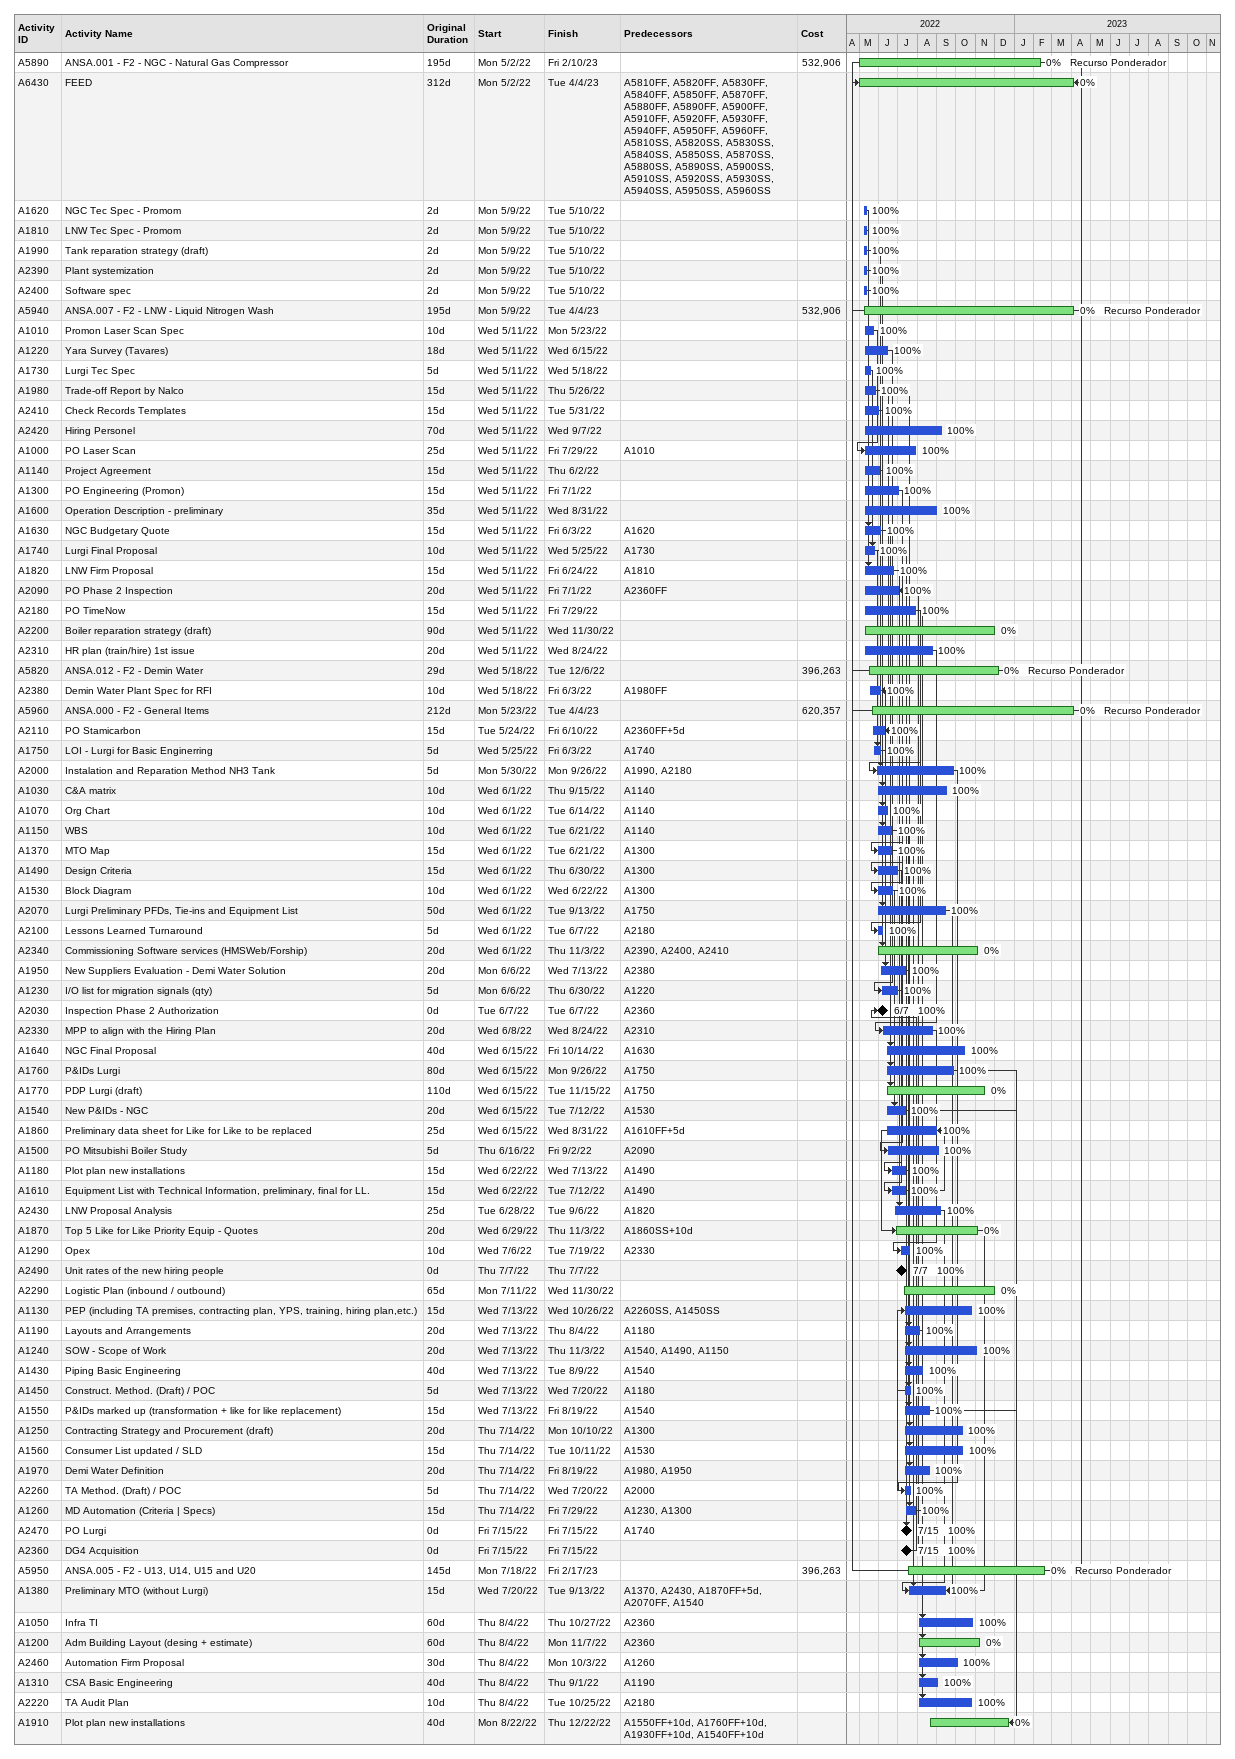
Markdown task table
| ID | Task | Original duration | Start | Finish | Predecessors | Resources | % complete | Cost |
|---|---|---|---|---|---|---|---|---|
| A5890 | ANSA.001 - F2 - NGC - Natural Gas Compressor | 195d | 2022-05-02 | 2023-02-10 |  | Recurso Ponderador | 0 | 532906 |
| A6430 | FEED | 312d | 2022-05-02 | 2023-04-04 | A5810FF, A5820FF, A5830FF, A5840FF, A5850FF, A5870FF, A5880FF, A5890FF, A5900FF, A5910FF, A5920FF, A5930FF, A5940FF, A5950FF, A5960FF, A5810SS, A5820SS, A5830SS, A5840SS, A5850SS, A5870SS, A5880SS, A5890SS, A5900SS, A5910SS, A5920SS, A5930SS, A5940SS, A5950SS, A5960SS |  | 0 |  |
| A1620 | NGC Tec Spec - Promom | 2d | 2022-05-09 | 2022-05-10 |  |  | 100 |  |
| A1810 | LNW Tec Spec - Promom | 2d | 2022-05-09 | 2022-05-10 |  |  | 100 |  |
| A1990 | Tank reparation strategy (draft) | 2d | 2022-05-09 | 2022-05-10 |  |  | 100 |  |
| A2390 | Plant systemization | 2d | 2022-05-09 | 2022-05-10 |  |  | 100 |  |
| A2400 | Software spec | 2d | 2022-05-09 | 2022-05-10 |  |  | 100 |  |
| A5940 | ANSA.007 - F2 - LNW - Liquid Nitrogen Wash | 195d | 2022-05-09 | 2023-04-04 |  | Recurso Ponderador | 0 | 532906 |
| A1010 | Promon Laser Scan Spec | 10d | 2022-05-11 | 2022-05-23 |  |  | 100 |  |
| A1220 | Yara Survey (Tavares) | 18d | 2022-05-11 | 2022-06-15 |  |  | 100 |  |
| A1730 | Lurgi Tec Spec | 5d | 2022-05-11 | 2022-05-18 |  |  | 100 |  |
| A1980 | Trade-off Report by Nalco | 15d | 2022-05-11 | 2022-05-26 |  |  | 100 |  |
| A2410 | Check Records Templates | 15d | 2022-05-11 | 2022-05-31 |  |  | 100 |  |
| A2420 | Hiring Personel | 70d | 2022-05-11 | 2022-09-07 |  |  | 100 |  |
| A1000 | PO Laser Scan | 25d | 2022-05-11 | 2022-07-29 | A1010 |  | 100 |  |
| A1140 | Project Agreement | 15d | 2022-05-11 | 2022-06-02 |  |  | 100 |  |
| A1300 | PO Engineering (Promon) | 15d | 2022-05-11 | 2022-07-01 |  |  | 100 |  |
| A1600 | Operation Description - preliminary | 35d | 2022-05-11 | 2022-08-31 |  |  | 100 |  |
| A1630 | NGC Budgetary Quote | 15d | 2022-05-11 | 2022-06-03 | A1620 |  | 100 |  |
| A1740 | Lurgi Final Proposal | 10d | 2022-05-11 | 2022-05-25 | A1730 |  | 100 |  |
| A1820 | LNW Firm Proposal | 15d | 2022-05-11 | 2022-06-24 | A1810 |  | 100 |  |
| A2090 | PO Phase 2 Inspection | 20d | 2022-05-11 | 2022-07-01 | A2360FF |  | 100 |  |
| A2180 | PO TimeNow | 15d | 2022-05-11 | 2022-07-29 |  |  | 100 |  |
| A2200 | Boiler reparation strategy (draft) | 90d | 2022-05-11 | 2022-11-30 |  |  | 0 |  |
| A2310 | HR plan (train/hire) 1st issue | 20d | 2022-05-11 | 2022-08-24 |  |  | 100 |  |
| A5820 | ANSA.012 - F2 - Demin Water | 29d | 2022-05-18 | 2022-12-06 |  | Recurso Ponderador | 0 | 396263 |
| A2380 | Demin Water Plant Spec for RFI | 10d | 2022-05-18 | 2022-06-03 | A1980FF |  | 100 |  |
| A5960 | ANSA.000 - F2 - General Items | 212d | 2022-05-23 | 2023-04-04 |  | Recurso Ponderador | 0 | 620357 |
| A2110 | PO Stamicarbon | 15d | 2022-05-24 | 2022-06-10 | A2360FF+5d |  | 100 |  |
| A1750 | LOI - Lurgi for Basic Enginerring | 5d | 2022-05-25 | 2022-06-03 | A1740 |  | 100 |  |
| A2000 | Instalation and Reparation Method NH3 Tank | 5d | 2022-05-30 | 2022-09-26 | A1990, A2180 |  | 100 |  |
| A1030 | C&A matrix | 10d | 2022-06-01 | 2022-09-15 | A1140 |  | 100 |  |
| A1070 | Org Chart | 10d | 2022-06-01 | 2022-06-14 | A1140 |  | 100 |  |
| A1150 | WBS | 10d | 2022-06-01 | 2022-06-21 | A1140 |  | 100 |  |
| A1370 | MTO Map | 15d | 2022-06-01 | 2022-06-21 | A1300 |  | 100 |  |
| A1490 | Design Criteria | 15d | 2022-06-01 | 2022-06-30 | A1300 |  | 100 |  |
| A1530 | Block Diagram | 10d | 2022-06-01 | 2022-06-22 | A1300 |  | 100 |  |
| A2070 | Lurgi Preliminary PFDs, Tie-ins and Equipment List | 50d | 2022-06-01 | 2022-09-13 | A1750 |  | 100 |  |
| A2100 | Lessons Learned Turnaround | 5d | 2022-06-01 | 2022-06-07 | A2180 |  | 100 |  |
| A2340 | Commissioning Software services (HMSWeb/Forship) | 20d | 2022-06-01 | 2022-11-03 | A2390, A2400, A2410 |  | 0 |  |
| A1950 | New Suppliers Evaluation - Demi Water Solution | 20d | 2022-06-06 | 2022-07-13 | A2380 |  | 100 |  |
| A1230 | I/O list for migration signals (qty) | 5d | 2022-06-06 | 2022-06-30 | A1220 |  | 100 |  |
| A2030 | Inspection Phase 2 Authorization | 0d | 2022-06-07 | 2022-06-07 | A2360 |  | 100 |  |
| A2330 | MPP to align with the Hiring Plan | 20d | 2022-06-08 | 2022-08-24 | A2310 |  | 100 |  |
| A1640 | NGC Final Proposal | 40d | 2022-06-15 | 2022-10-14 | A1630 |  | 100 |  |
| A1760 | P&IDs Lurgi | 80d | 2022-06-15 | 2022-09-26 | A1750 |  | 100 |  |
| A1770 | PDP Lurgi (draft) | 110d | 2022-06-15 | 2022-11-15 | A1750 |  | 0 |  |
| A1540 | New P&IDs - NGC | 20d | 2022-06-15 | 2022-07-12 | A1530 |  | 100 |  |
| A1860 | Preliminary data sheet for Like for Like to be replaced | 25d | 2022-06-15 | 2022-08-31 | A1610FF+5d |  | 100 |  |
| A1500 | PO Mitsubishi Boiler Study | 5d | 2022-06-16 | 2022-09-02 | A2090 |  | 100 |  |
| A1180 | Plot plan new installations | 15d | 2022-06-22 | 2022-07-13 | A1490 |  | 100 |  |
| A1610 | Equipment List with Technical Information, preliminary, final for LL. | 15d | 2022-06-22 | 2022-07-12 | A1490 |  | 100 |  |
| A2430 | LNW Proposal Analysis | 25d | 2022-06-28 | 2022-09-06 | A1820 |  | 100 |  |
| A1870 | Top 5 Like for Like Priority Equip - Quotes | 20d | 2022-06-29 | 2022-11-03 | A1860SS+10d |  | 0 |  |
| A1290 | Opex | 10d | 2022-07-06 | 2022-07-19 | A2330 |  | 100 |  |
| A2490 | Unit rates of the new hiring people | 0d | 2022-07-07 | 2022-07-07 |  |  | 100 |  |
| A2290 | Logistic Plan (inbound / outbound) | 65d | 2022-07-11 | 2022-11-30 |  |  | 0 |  |
| A1130 | PEP (including TA premises, contracting plan, YPS, training, hiring plan,etc.) | 15d | 2022-07-13 | 2022-10-26 | A2260SS, A1450SS |  | 100 |  |
| A1190 | Layouts and Arrangements | 20d | 2022-07-13 | 2022-08-04 | A1180 |  | 100 |  |
| A1240 | SOW - Scope of Work | 20d | 2022-07-13 | 2022-11-03 | A1540, A1490, A1150 |  | 100 |  |
| A1430 | Piping Basic Engineering | 40d | 2022-07-13 | 2022-08-09 | A1540 |  | 100 |  |
| A1450 | Construct. Method. (Draft) / POC | 5d | 2022-07-13 | 2022-07-20 | A1180 |  | 100 |  |
| A1550 | P&IDs marked up (transformation + like for like replacement) | 15d | 2022-07-13 | 2022-08-19 | A1540 |  | 100 |  |
| A1250 | Contracting Strategy and Procurement (draft) | 20d | 2022-07-14 | 2022-10-10 | A1300 |  | 100 |  |
| A1560 | Consumer List updated / SLD | 15d | 2022-07-14 | 2022-10-11 | A1530 |  | 100 |  |
| A1970 | Demi Water Definition | 20d | 2022-07-14 | 2022-08-19 | A1980, A1950 |  | 100 |  |
| A2260 | TA Method. (Draft) / POC | 5d | 2022-07-14 | 2022-07-20 | A2000 |  | 100 |  |
| A1260 | MD Automation (Criteria \| Specs) | 15d | 2022-07-14 | 2022-07-29 | A1230, A1300 |  | 100 |  |
| A2470 | PO Lurgi | 0d | 2022-07-15 | 2022-07-15 | A1740 |  | 100 |  |
| A2360 | DG4 Acquisition | 0d | 2022-07-15 | 2022-07-15 |  |  | 100 |  |
| A5950 | ANSA.005 - F2 - U13, U14, U15 and U20 | 145d | 2022-07-18 | 2023-02-17 |  | Recurso Ponderador | 0 | 396263 |
| A1380 | Preliminary MTO (without Lurgi) | 15d | 2022-07-20 | 2022-09-13 | A1370, A2430, A1870FF+5d, A2070FF, A1540 |  | 100 |  |
| A1050 | Infra TI | 60d | 2022-08-04 | 2022-10-27 | A2360 |  | 100 |  |
| A1200 | Adm Building Layout (desing + estimate) | 60d | 2022-08-04 | 2022-11-07 | A2360 |  | 0 |  |
| A2460 | Automation Firm Proposal | 30d | 2022-08-04 | 2022-10-03 | A1260 |  | 100 |  |
| A1310 | CSA Basic Engineering | 40d | 2022-08-04 | 2022-09-01 | A1190 |  | 100 |  |
| A2220 | TA Audit Plan | 10d | 2022-08-04 | 2022-10-25 | A2180 |  | 100 |  |
| A1910 | Plot plan new installations | 40d | 2022-08-22 | 2022-12-22 | A1550FF+10d, A1760FF+10d, A1930FF+10d, A1540FF+10d |  | 0 |  |
